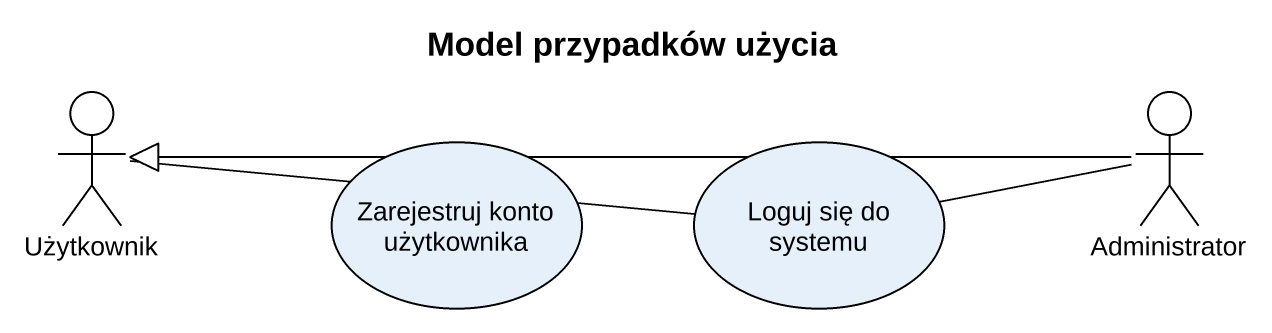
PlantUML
@startuml
title Model przypadków użycia
actor Użytkownik
actor Administrator
usecase "Zarejestruj konto użytkownika" as Zarejestruj_konto
usecase "Loguj się do systemu" as Loguj_się_do_systemu
Użytkownik -right- Loguj_się_do_systemu
Administrator -left-|> Użytkownik
Administrator -left- Loguj_się_do_systemu
@enduml
